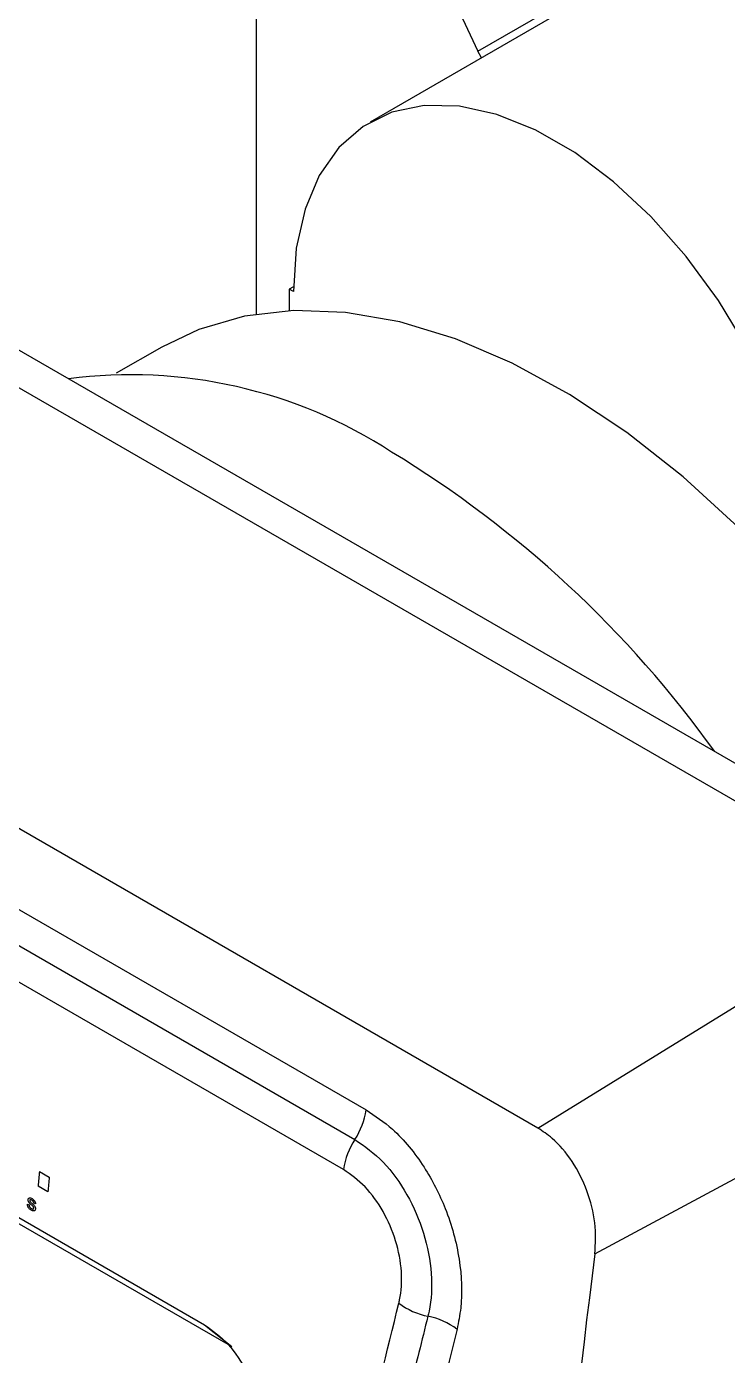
# Model space of a CAD drawing. Extents: x 75 to 2075, y 25 to 1460.
# Drawn here: x 1704.5 to 1747.7, y 798.8 to 880.9 of the extents above; entities that cross this region are included whole.
import ezdxf

# ---------------------------------------------------------------- set-up
doc = ezdxf.new("R2010")
doc.units = 0
doc.header["$LTSCALE"] = 5
doc.linetypes.add('SLD-KATı', pattern=[0])
doc.layers.get('0').update_dxf_attribs({"linetype": 'CONTINUOUS'})

msp = doc.modelspace()

# ---------------------------------------------------------------- linework, layer by layer
at = {"color": 7, "linetype": 'SLD-KATı'}
for p, q in [((1718.639, 898.495), (1718.639, 863.088)), ((1737.803, 881.943), (1725.681, 874.945)), ((1760.847, 828.035), (1671.954, 879.352)), ((1732.563, 878.918), (1732.325, 879.33)), ((1758.827, 826.868), (1669.933, 878.185)), ((1720.948, 864.772), (1720.693, 864.626)), ((1720.693, 864.626), (1720.693, 863.302)), ((1720.946, 864.48), (1720.693, 864.626)), ((1736.041, 812.796), (1647.147, 864.113)), ((1712.825, 861.054), (1710.017, 859.433)), ((1656.498, 853.722), (1725.443, 813.921)), ((1655.797, 851.895), (1724.743, 812.094)), ((1724.038, 810.237), (1655.093, 850.038)), ((1660.914, 832.135), (1715.462, 800.645)), ((1716.915, 799.429), (1662.59, 830.79)), ((1736.041, 812.796), (1758.827, 826.868)), ((1739.56, 805.029), (1763.877, 818.12)), ((1705.268, 810.115), (1705.875, 809.765)), ((1705.795, 808.868), (1705.188, 809.218)), ((1704.528, 808.093), (1704.631, 808.047)), ((1704.896, 807.929), (1704.797, 808.026)), ((1705.028, 808.112), (1704.926, 808.158)), ((1715.462, 800.645), (1717.138, 799.3))]:
    msp.add_line(p, q, dxfattribs=at)
at = {"color": 8, "linetype": 'SLD-KATı'}
msp.add_line((1732.325, 879.33), (1742.954, 885.468), dxfattribs=at)
at = {"color": 7, "linetype": 'SLD-KATı', "flags": 128}
for points in [[(1734.395, 892.071), (1732.948, 890.946), (1731.823, 889.443), (1731.078, 887.637), (1730.75, 885.62), (1730.856, 883.491), (1731.39, 881.359), (1732.325, 879.33)], [(1753.271, 845.819), (1753.09, 848.705), (1752.553, 851.735), (1751.67, 854.841), (1750.462, 857.954), (1748.956, 861.004), (1747.185, 863.924), (1745.19, 866.647), (1743.013, 869.114), (1740.705, 871.269), (1738.316, 873.064), (1735.901, 874.458), (1733.512, 875.421), (1731.204, 875.932), (1729.027, 875.978), (1727.031, 875.559), (1725.26, 874.684), (1723.754, 873.372), (1722.547, 871.654), (1721.664, 869.566), (1721.126, 867.157), (1720.946, 864.48)], [(1771.454, 799.161), (1771.272, 803.344), (1770.727, 807.693), (1769.827, 812.162), (1768.579, 816.703), (1766.998, 821.268), (1765.101, 825.809), (1762.906, 830.278), (1760.438, 834.627), (1757.723, 838.81), (1754.789, 842.783), (1751.668, 846.504), (1748.392, 849.933), (1744.997, 853.034), (1741.518, 855.775), (1737.993, 858.125), (1734.458, 860.061), (1730.951, 861.561), (1727.509, 862.61), (1724.17, 863.196), (1720.967, 863.314), (1717.935, 862.962), (1715.107, 862.144), (1712.825, 861.054)]]:
    msp.add_lwpolyline(points, dxfattribs=at)
at = {"color": 7, "linetype": 'SLD-KATı'}
for centre, radius, start, end in [((1710.926, 829.861), 29.478, 56.94036, 97.53532), ((1691.646, 796.464), 68.018, 35.59693, 58.67579), ((1720.998, 814.578), 4.493, 326.44051, 351.59826), ((1728.471, 809.617), 4.476, 146.40645, 172.03996), ((2058.55, 778.147), 354.725, 174.82947, 174.97496), ((2059.157, 777.797), 354.725, 174.82947, 174.97496), ((1730.104, 805.472), 4.384, 232.85239, 258.77435), ((1728.408, 796.876), 4.378, 52.97283, 78.90896)]:
    msp.add_arc(centre, radius, start, end, dxfattribs=at)
msp.add_ellipse((1971.918, 889.287), major_axis=(169.397, 273.288), ratio=0.597167, start_param=2.218639, end_param=2.531018, dxfattribs=at)
for points, knots in [([(1725.443, 813.921), (1725.991, 813.552), (1727.296, 812.672), (1729.025, 810.545), (1730.468, 807.74), (1731.295, 804.685), (1731.4, 802.116), (1731.132, 800.803), (1731.045, 800.371)], [0, 0, 0, 0, 0.141367, 0.336642, 0.510046, 0.707778, 0.904093, 1, 1, 1, 1]), ([(1724.743, 812.094), (1725.343, 811.668), (1726.543, 810.817), (1728.027, 808.729), (1729.071, 806.315), (1729.553, 803.777), (1729.464, 802.075), (1729.275, 801.277), (1729.25, 801.172)], [0, 0, 0, 0, 0.192537, 0.385193, 0.578947, 0.774227, 0.97056, 1, 1, 1, 1]), ([(1739.56, 805.029), (1739.591, 805.655), (1739.654, 806.908), (1739.131, 808.94), (1738.209, 810.776), (1737.105, 812.089), (1736.337, 812.599), (1736.041, 812.796)], [0, 0, 0, 0, 0.21762, 0.435299, 0.651939, 0.865734, 1, 1, 1, 1]), ([(1727.456, 801.978), (1727.473, 802.047), (1727.615, 802.64), (1727.689, 803.911), (1727.33, 805.834), (1726.54, 807.671), (1725.409, 809.264), (1724.495, 809.913), (1724.038, 810.237)], [0, 0, 0, 0, 0.0257668, 0.2216958, 0.4175082, 0.6123916, 0.8063688, 1, 1, 1, 1]), ([(1704.759, 807.73), (1704.728, 807.75), (1704.672, 807.786), (1704.607, 807.858), (1704.57, 807.924), (1704.54, 807.999), (1704.533, 808.056), (1704.528, 808.093)], [0, 0, 0, 0, 0.273815, 0.499886, 0.623477, 0.750257, 1, 1, 1, 1]), ([(1704.573, 808.375), (1704.576, 808.39), (1704.581, 808.42), (1704.6, 808.455), (1704.627, 808.476), (1704.67, 808.489), (1704.734, 808.481), (1704.786, 808.455), (1704.814, 808.44)], [0, 0, 0, 0, 0.130933, 0.25153, 0.371248, 0.500005, 0.72531, 1, 1, 1, 1]), ([(1704.797, 808.026), (1704.745, 808.07), (1704.679, 808.125), (1704.613, 808.216), (1704.588, 808.268), (1704.572, 808.323), (1704.573, 808.357), (1704.573, 808.375)], [0, 0, 0, 0, 0.500467, 0.627366, 0.749955, 0.871112, 1, 1, 1, 1]), ([(1704.631, 808.047), (1704.633, 808.024), (1704.637, 807.989), (1704.656, 807.942), (1704.681, 807.9), (1704.722, 807.856), (1704.757, 807.834), (1704.774, 807.823)], [0, 0, 0, 0, 0.2494478, 0.3730565, 0.499758, 0.7494722, 1, 1, 1, 1]), ([(1704.809, 808.341), (1704.791, 808.35), (1704.759, 808.367), (1704.722, 808.374), (1704.7, 808.369), (1704.688, 808.36), (1704.679, 808.346), (1704.677, 808.333), (1704.675, 808.327)], [0, 0, 0, 0, 0.335038, 0.591533, 0.698418, 0.797574, 0.895779, 1, 1, 1, 1]), ([(1704.675, 808.327), (1704.675, 808.32), (1704.675, 808.307), (1704.68, 808.288), (1704.689, 808.269), (1704.696, 808.257), (1704.701, 808.25)], [0, 0, 0, 0, 0.269556, 0.499593, 0.720713, 1, 1, 1, 1]), ([(1704.701, 808.25), (1704.713, 808.237), (1704.746, 808.2), (1704.782, 808.169), (1704.804, 808.148)], [0, 0, 0, 0, 0.3661709, 1, 1, 1, 1]), ([(1704.804, 808.148), (1704.856, 808.105), (1704.921, 808.05), (1704.988, 807.961), (1705.012, 807.91), (1705.025, 807.856), (1705.024, 807.822), (1705.024, 807.804)], [0, 0, 0, 0, 0.500528, 0.628043, 0.750511, 0.866401, 1, 1, 1, 1]), ([(1704.926, 808.158), (1704.924, 808.177), (1704.922, 808.205), (1704.906, 808.243), (1704.886, 808.278), (1704.852, 808.314), (1704.824, 808.332), (1704.809, 808.341)], [0, 0, 0, 0, 0.249533, 0.372625, 0.49992, 0.749495, 1, 1, 1, 1]), ([(1704.814, 808.44), (1704.84, 808.424), (1704.892, 808.391), (1704.952, 808.327), (1704.992, 808.266), (1705.02, 808.197), (1705.025, 808.146), (1705.028, 808.112)], [0, 0, 0, 0, 0.2503999, 0.5002652, 0.6284036, 0.7503876, 1, 1, 1, 1]), ([(1704.921, 807.849), (1704.921, 807.857), (1704.921, 807.87), (1704.917, 807.89), (1704.908, 807.91), (1704.901, 807.922), (1704.896, 807.929)], [0, 0, 0, 0, 0.273862, 0.499665, 0.719792, 1, 1, 1, 1]), ([(1705.024, 807.804), (1705.021, 807.787), (1705.017, 807.754), (1704.996, 807.716), (1704.965, 807.691), (1704.916, 807.676), (1704.845, 807.685), (1704.788, 807.715), (1704.759, 807.73)], [0, 0, 0, 0, 0.125057, 0.249991, 0.36935, 0.500201, 0.749737, 1, 1, 1, 1]), ([(1704.774, 807.823), (1704.791, 807.815), (1704.821, 807.799), (1704.859, 807.79), (1704.886, 807.795), (1704.903, 807.805), (1704.917, 807.823), (1704.92, 807.84), (1704.921, 807.849)], [0, 0, 0, 0, 0.274597, 0.500158, 0.624786, 0.749464, 0.868907, 1, 1, 1, 1]), ([(1718.149, 739.891), (1718.275, 742.911), (1718.527, 748.955), (1719.589, 760.682), (1721.61, 775.246), (1724.492, 789.919), (1726.717, 798.971), (1727.456, 801.978)], [0, 0, 0, 0, 0.1565718, 0.3133921, 0.5875238, 0.862996, 1, 1, 1, 1]), ([(1715.462, 800.645), (1715.964, 800.281), (1716.966, 799.553), (1718.155, 797.726), (1718.928, 795.663), (1718.959, 794.374), (1718.975, 793.727)], [0, 0, 0, 0, 0.2491232, 0.4985446, 0.7485763, 1, 1, 1, 1]), ([(1729.25, 801.172), (1728.878, 799.68), (1727.76, 795.202), (1726.098, 787.83), (1724.247, 778.52), (1722.627, 768.794), (1721.322, 758.704), (1720.396, 748.82), (1720.13, 742.453), (1719.998, 739.267)], [0, 0, 0, 0, 0.0680451, 0.2041507, 0.3404193, 0.5045916, 0.6690503, 0.8343789, 1, 1, 1, 1]), ([(1731.045, 800.371), (1730.184, 796.841), (1727.884, 787.407), (1725.869, 776.812), (1723.963, 764.624), (1722.529, 753.091), (1722.073, 743.462), (1721.845, 738.647)], [0, 0, 0, 0, 0.1618866, 0.4325107, 0.5001292, 0.7500647, 1, 1, 1, 1])]:
    msp.add_open_spline(points, degree=3, knots=knots, dxfattribs=at)

doc.saveas('drawing.dxf')
